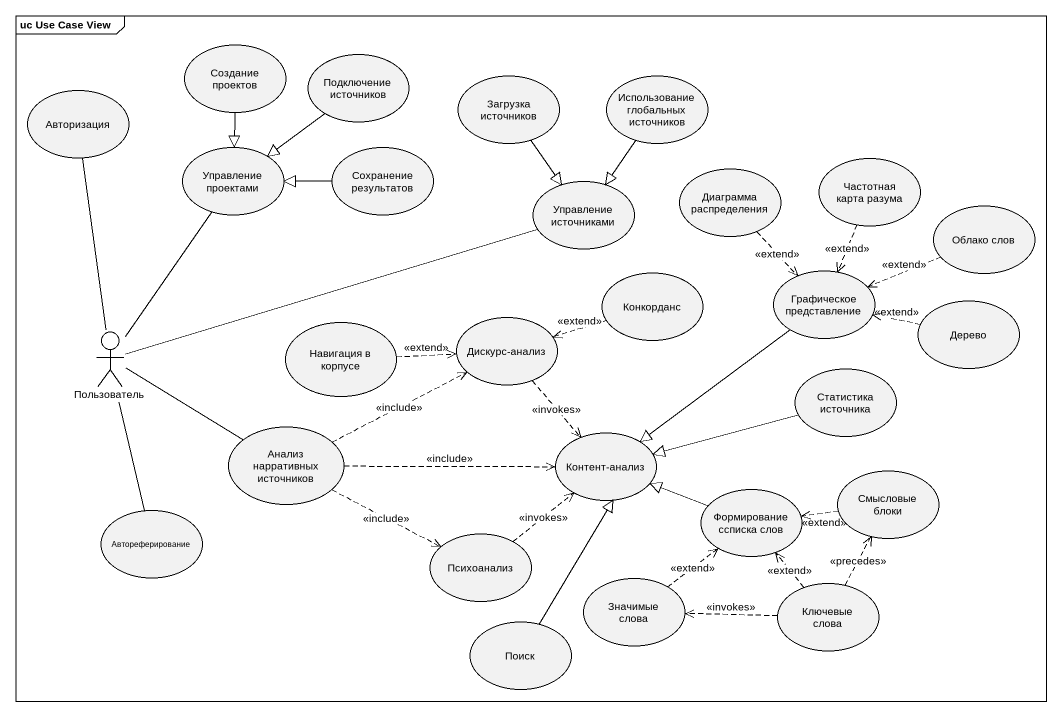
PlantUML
@startuml
mainframe uc Use Case View
usecase "Создание проектов" as Создание_проектов
usecase "Подключение источников" as Подключение_источников
usecase Авторизация
usecase "Загрузка источников" as Загрузка_источников
usecase "Использование глобальных источников" as Использование_глобальных
usecase "Управление проектами" as Управление_проектами
usecase "Сохранение результатов" as Сохранение_результатов
usecase "Управление источниками" as Управление_источниками
usecase "Диаграмма распределения" as Диаграмма_распределения
usecase "Частотная карта разума" as Частотная_карта_разума
usecase "Облако слов" as Облако_слов
usecase Конкорданс
usecase "Графическое представление" as Графическое_представление
usecase "Дискурс-анализ" as Дискурс_анализ
usecase Дерево
actor Пользователь
usecase "Навигация в корпусе" as Навигация_в_корпусе
usecase "Статистика источника" as Статистика_источника
usecase "Анализ нарративных источников" as Анализ_нарративных
usecase "Контент-анализ" as Контент_анализ
usecase "Формирование ссписка слов" as Формирование_ссписка_слов
usecase "Смысловые блоки" as Смысловые_блоки
usecase Автореферирование
usecase Психоанализ
usecase "Значимые слова" as Значимые_слова
usecase Поиск
usecase "Ключевые слова" as Ключевые_слова
Создание_проектов --|> Управление_проектами
Подключение_источников --|> Управление_проектами
Загрузка_источников --|> Управление_источниками
Использование_глобальных --|> Управление_источниками
Сохранение_результатов -left-|> Управление_проектами
Диаграмма_распределения ..> Графическое_представление : <<extend>>
Частотная_карта_разума ..> Графическое_представление : <<extend>>
Облако_слов .left.> Графическое_представление : <<extend>>
Конкорданс .left.> Дискурс_анализ : <<extend>>
Графическое_представление --|> Контент_анализ
Дискурс_анализ ..> Контент_анализ : <<invokes>>
Дерево .left.> Графическое_представление : <<extend>>
Пользователь -up- Авторизация
Пользователь -up- Управление_проектами
Пользователь -right- Управление_источниками
Пользователь -right- Анализ_нарративных
Пользователь -- Автореферирование
Навигация_в_корпусе .right.> Дискурс_анализ : <<extend>>
Статистика_источника -left-|> Контент_анализ
Анализ_нарративных .right.> Дискурс_анализ : <<include>>
Анализ_нарративных .right.> Контент_анализ : <<include>>
Анализ_нарративных .right.> Психоанализ : <<include>>
Формирование_ссписка_слов -left-|> Контент_анализ
Смысловые_блоки .left.> Формирование_ссписка_слов : <<extend>>
Психоанализ .up.> Контент_анализ : <<invokes>>
Значимые_слова .up.> Формирование_ссписка_слов : <<extend>>
Поиск -up-|> Контент_анализ
Ключевые_слова .up.> Формирование_ссписка_слов : <<extend>>
Ключевые_слова .up.> Смысловые_блоки : <<precedes>>
Ключевые_слова .left.> Значимые_слова : <<invokes>>
@enduml
